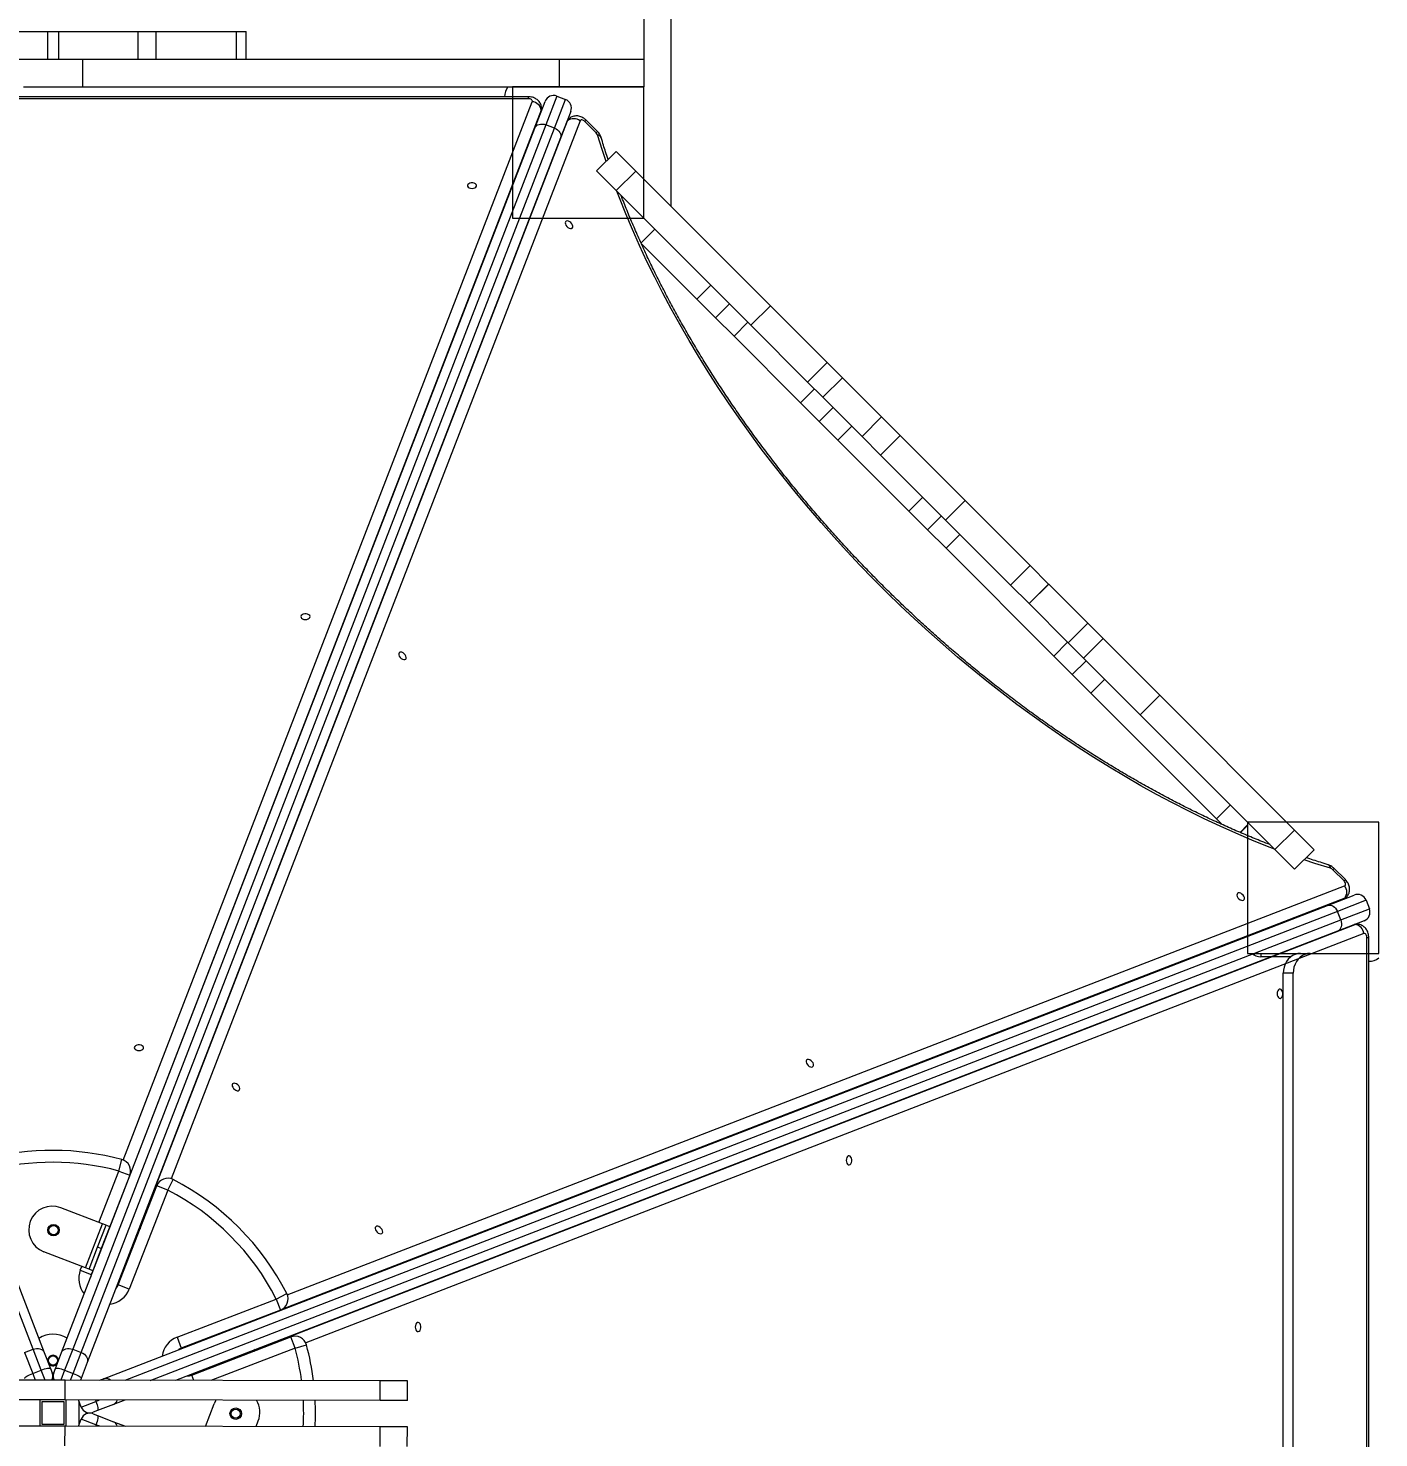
# Model space of a CAD drawing. Header units: millimetres. Extents: x -4688 to 6829, y -6350 to 4771.
# Drawn here: x -97 to 932, y 270 to 1343 of the extents above; entities that cross this region are included whole.
import ezdxf

# ---------------------------------------------------------------- set-up
doc = ezdxf.new("R2010")
doc.units = ezdxf.units.MM
for name, color, linetype in [('DIKOM_ОБЪЕКТ', 7, 'Continuous'), ('DIKOM_РАЗМЕР_ЗОНА', 7, 'Continuous'), ('DIKOM_РАЗМЕР_ОБЪЕКТА', 7, 'Continuous')]:
    doc.layers.add(name, color=color, linetype=linetype)
doc.styles.add('style1', font='arial.ttf', dxfattribs={"width": 0.8})
doc.dimstyles.new('1-50', dxfattribs={"dimtxt": 300, "dimasz": 200, "dimexe": 100, "dimexo": 0, "dimgap": 100, "dimtad": 1, "dimtxsty": 'style1', "dimcen": 200, "dimclrd": 7, "dimclre": 7, "dimclrt": 7, "dimadec": 1, "dimazin": 2, "dimtfac": 1, "dimtmove": 0, "dimatfit": 2, "dimfxl": 0, "dimlwd": 25, "dimlwe": 18, "dimarcsym": 0})

# ---------------------------------------------------------------- blocks, each defined once
blk = doc.blocks.new('*D9')
at = {"layer": 'Defpoints', "color": 0, "transparency": 16777216}
for p in [(2285.4, 2926.1), (233.7, -3329.7), (5655.6, -3329.7)]:
    blk.add_point(p, dxfattribs=at)
at = {"layer": 'DIKOM_РАЗМЕР_ОБЪЕКТА', "color": 7, "lineweight": 18, "transparency": 16777216}
for p, q in [((2285.4, 2926.1), (5755.6, 2926.1)), ((233.7, -3329.7), (5755.6, -3329.7))]:
    blk.add_line(p, q, dxfattribs=at)
at = {"layer": 'DIKOM_РАЗМЕР_ОБЪЕКТА', "color": 7, "lineweight": 25, "transparency": 16777216}
blk.add_line((5655.6, 2726.1), (5655.6, -3129.7), dxfattribs=at)
at = {"layer": 'DIKOM_РАЗМЕР_ОБЪЕКТА', "color": 7, "transparency": 16777216}
for points in [[(5622.2, 2726.1), (5688.9, 2726.1), (5655.6, 2926.1)], [(5622.2, -3129.7), (5688.9, -3129.7), (5655.6, -3329.7)]]:
    blk.add_solid(points, dxfattribs=at)
at = {"layer": 'DIKOM_РАЗМЕР_ОБЪЕКТА', "color": 7, "transparency": 16777216, "insert": (5402.4, -130.3), "char_height": 300, "attachment_point": 5, "rotation": 90, "style": 'style1'}
blk.add_mtext('6250', dxfattribs=at)
blk = doc.blocks.new('*D10')
at = {"layer": 'Defpoints', "color": 0, "transparency": 16777216}
for p in [(2960.1, 4771), (741.2, -5330.3), (6729.1, -5330.3)]:
    blk.add_point(p, dxfattribs=at)
at = {"layer": 'DIKOM_РАЗМЕР_ЗОНА', "color": 7, "lineweight": 18, "transparency": 16777216}
for p, q in [((2960.1, 4771), (6829.1, 4771)), ((741.2, -5330.3), (6829.1, -5330.3))]:
    blk.add_line(p, q, dxfattribs=at)
at = {"layer": 'DIKOM_РАЗМЕР_ЗОНА', "color": 7, "lineweight": 25, "transparency": 16777216}
blk.add_line((6729.1, 4571), (6729.1, -5130.3), dxfattribs=at)
at = {"layer": 'DIKOM_РАЗМЕР_ЗОНА', "color": 7, "transparency": 16777216}
for points in [[(6695.7, 4571), (6762.4, 4571), (6729.1, 4771)], [(6695.7, -5130.3), (6762.4, -5130.3), (6729.1, -5330.3)]]:
    blk.add_solid(points, dxfattribs=at)
at = {"layer": 'DIKOM_РАЗМЕР_ЗОНА', "color": 7, "transparency": 16777216, "insert": (6475.9, -93.8), "char_height": 300, "attachment_point": 5, "rotation": 90, "style": 'style1'}
blk.add_mtext('10100', dxfattribs=at)
blk = doc.blocks.new('*D11')
at = {"layer": 'Defpoints', "color": 0, "transparency": 16777216}
for p in [(3703.1, 2652.8), (-3188.4, -47.6), (-3188.4, -4921.8)]:
    blk.add_point(p, dxfattribs=at)
at = {"layer": 'DIKOM_РАЗМЕР_ОБЪЕКТА', "color": 7, "lineweight": 18, "transparency": 16777216}
for p, q in [((3703.1, 2652.8), (3703.1, -5021.8)), ((-3188.4, -47.6), (-3188.4, -5021.8))]:
    blk.add_line(p, q, dxfattribs=at)
at = {"layer": 'DIKOM_РАЗМЕР_ОБЪЕКТА', "color": 7, "lineweight": 25, "transparency": 16777216}
blk.add_line((3503.1, -4921.8), (-2988.4, -4921.8), dxfattribs=at)
at = {"layer": 'DIKOM_РАЗМЕР_ОБЪЕКТА', "color": 7, "transparency": 16777216}
for points in [[(-2988.4, -4888.4), (-2988.4, -4955.1), (-3188.4, -4921.8)], [(3503.1, -4888.4), (3503.1, -4955.1), (3703.1, -4921.8)]]:
    blk.add_solid(points, dxfattribs=at)
at = {"layer": 'DIKOM_РАЗМЕР_ОБЪЕКТА', "color": 7, "transparency": 16777216, "insert": (4.1, -4668.6), "char_height": 300, "attachment_point": 5, "style": 'style1'}
blk.add_mtext('6900', dxfattribs=at)
blk = doc.blocks.new('*D12')
at = {"layer": 'Defpoints', "color": 0, "transparency": 16777216}
for p in [(4937.7, 2926.1), (-4688.4, -671.1), (4937.7, -6249.8)]:
    blk.add_point(p, dxfattribs=at)
at = {"layer": 'DIKOM_РАЗМЕР_ЗОНА', "color": 7, "lineweight": 18, "transparency": 16777216}
for p, q in [((4937.7, 2926.1), (4937.7, -6349.8)), ((-4688.4, -671.1), (-4688.4, -6349.8))]:
    blk.add_line(p, q, dxfattribs=at)
at = {"layer": 'DIKOM_РАЗМЕР_ЗОНА', "color": 7, "lineweight": 25, "transparency": 16777216}
blk.add_line((-4488.4, -6249.8), (4737.7, -6249.8), dxfattribs=at)
at = {"layer": 'DIKOM_РАЗМЕР_ЗОНА', "color": 7, "transparency": 16777216}
for points in [[(-4488.4, -6216.4), (-4488.4, -6283.1), (-4688.4, -6249.8)], [(4737.7, -6216.4), (4737.7, -6283.1), (4937.7, -6249.8)]]:
    blk.add_solid(points, dxfattribs=at)
at = {"layer": 'DIKOM_РАЗМЕР_ЗОНА', "color": 7, "transparency": 16777216, "insert": (124.7, -5996.6), "char_height": 300, "attachment_point": 5, "style": 'style1'}
blk.add_mtext('9650', dxfattribs=at)

msp = doc.modelspace()

# ---------------------------------------------------------------- linework, layer by layer
at = {"layer": 'DIKOM_ОБЪЕКТ', "color": 7, "linetype": 'Continuous', "lineweight": 15}
for p, q in [((392.578, 1207.572), (392.578, 2270.271)), ((371.578, 1378.873), (371.578, 1319.873)), ((-143.097, 1340.873), (-82.641, 1340.873)), ((-82.641, 1340.873), (-82.641, 1319.873)), ((-82.641, 1340.873), (-74.204, 1340.873)), ((-74.204, 1340.873), (-74.204, 1319.873)), ((-74.204, 1340.873), (-13.748, 1340.873)), ((-13.748, 1340.873), (-13.748, 1319.873)), ((-13.748, 1340.873), (-0.011, 1340.873)), ((-0.011, 1340.873), (-0.011, 1319.873)), ((-0.011, 1340.873), (61.072, 1340.873)), ((61.072, 1340.873), (61.072, 1319.873)), ((61.072, 1340.873), (68.722, 1340.873)), ((68.722, 1319.873), (68.722, 1340.873)), ((-143.097, 1319.873), (-82.641, 1319.873)), ((-100.934, 1319.873), (-55.911, 1319.873)), ((-82.641, 1319.873), (-74.204, 1319.873)), ((-74.204, 1319.873), (-13.748, 1319.873)), ((-55.911, 1319.873), (-55.911, 1298.873)), ((-55.911, 1319.873), (307.166, 1319.873)), ((-13.748, 1319.873), (-0.011, 1319.873)), ((-0.011, 1319.873), (61.072, 1319.873)), ((61.072, 1319.873), (68.722, 1319.873)), ((307.166, 1319.873), (307.166, 1298.873)), ((307.166, 1319.873), (371.578, 1319.873)), ((371.578, 1319.873), (371.578, 1298.873)), ((-100.934, 1298.873), (-55.911, 1298.873)), ((-55.911, 1298.873), (307.166, 1298.873)), ((371.577, 1298.873), (271.577, 1298.873)), ((271.577, 1298.873), (271.577, 1198.873)), ((271.578, 1298.873), (271.578, 1291.164)), ((307.166, 1298.873), (371.567, 1298.873)), ((371.578, 1298.873), (371.567, 1298.873)), ((371.577, 1198.873), (371.577, 1298.873)), ((371.578, 1228.572), (371.578, 1298.873)), ((283.795, 1291.164), (-440.64, 1291.164)), ((283.795, 1289.693), (-440.64, 1289.693)), ((283.795, 1289.693), (283.795, 1291.164)), ((305.497, 1291.673), (297.061, 1269.852)), ((303.59, 1267.327), (312.026, 1289.149)), ((305.497, 1291.673), (312.026, 1289.149)), ((-24.85, 481.498), (286.715, 1287.428)), ((293.526, 1280.909), (-19.434, 471.37)), ((288.599, 1267.374), (296.444, 1287.668)), ((293.526, 1280.119), (293.526, 1280.909)), ((293.795, 1281.534), (293.795, 1282.324)), ((316.031, 1280.096), (308.186, 1259.802)), ((-93.463, 337.486), (-453.906, 1269.852)), ((-445.444, 1267.374), (-85.001, 335.008)), ((-71.844, 335.008), (288.599, 1267.374)), ((297.061, 1269.852), (-63.382, 337.486)), ((-56.853, 334.962), (303.59, 1267.327)), ((-10.09, 435.617), (313.587, 1272.88)), ((323.082, 1272.813), (11.671, 467.28)), ((303.59, 1267.327), (297.061, 1269.852)), ((313.587, 1272.88), (313.024, 1272.317)), ((313.925, 1273.644), (313.28, 1272.98)), ((314.455, 1274.23), (313.892, 1273.667)), ((327.761, 1273.394), (326.749, 1272.382)), ((335.293, 1263.838), (326.749, 1272.382)), ((336.305, 1264.849), (327.761, 1273.394)), ((308.186, 1259.802), (-52.257, 327.436)), ((336.305, 1264.849), (335.293, 1263.838)), ((350.549, 1249.6), (335.7, 1234.751)), ((350.566, 1249.583), (335.717, 1234.734)), ((350.549, 1249.6), (350.566, 1249.583)), ((350.566, 1249.583), (365.518, 1234.632)), ((335.7, 1234.751), (335.717, 1234.734)), ((335.717, 1234.734), (350.668, 1219.782)), ((365.518, 1234.632), (350.668, 1219.782)), ((365.518, 1234.632), (468.101, 1132.048)), ((350.668, 1219.782), (453.252, 1117.199)), ((271.577, 1198.873), (371.577, 1198.873)), ((361.291, 1198.873), (371.578, 1198.873)), ((380.089, 1190.362), (369.482, 1179.756)), ((369.665, 1179.573), (412.12, 1137.118)), ((370.446, 1177.873), (371.364, 1177.873)), ((422.726, 1147.724), (412.12, 1137.118)), ((412.12, 1137.118), (426.263, 1122.975)), ((436.869, 1133.581), (426.263, 1122.975)), ((468.101, 1132.048), (453.252, 1117.199)), ((468.101, 1132.048), (511.317, 1088.832)), ((426.263, 1122.975), (440.406, 1108.832)), ((451.012, 1119.438), (440.406, 1108.832)), ((453.252, 1117.199), (496.468, 1073.983)), ((440.406, 1108.832), (491.155, 1058.083)), ((511.317, 1088.832), (496.468, 1073.983)), ((511.317, 1088.832), (522.964, 1077.185)), ((496.468, 1073.983), (508.115, 1062.336)), ((522.964, 1077.185), (508.115, 1062.336)), ((522.964, 1077.185), (552.766, 1047.383)), ((501.761, 1068.689), (491.155, 1058.083)), ((491.155, 1058.083), (505.297, 1043.941)), ((515.903, 1054.547), (505.297, 1043.941)), ((515.904, 1054.547), (505.297, 1043.94)), ((508.115, 1062.336), (537.917, 1032.534)), ((505.297, 1043.941), (505.297, 1043.94)), ((505.297, 1043.94), (519.439, 1029.798)), ((552.766, 1047.383), (537.917, 1032.534)), ((552.784, 1047.365), (537.934, 1032.516)), ((552.766, 1047.383), (552.784, 1047.365)), ((552.784, 1047.365), (566.929, 1033.22)), ((530.046, 1040.405), (519.439, 1029.798)), ((537.917, 1032.534), (537.934, 1032.516)), ((537.934, 1032.516), (552.08, 1018.371)), ((566.929, 1033.22), (552.08, 1018.371)), ((566.929, 1033.22), (616.427, 983.722)), ((519.439, 1029.798), (573.594, 975.644)), ((552.08, 1018.371), (601.578, 968.873)), ((584.2, 986.251), (573.594, 975.644)), ((616.427, 983.722), (601.578, 968.873)), ((616.427, 983.722), (665.924, 934.225)), ((573.594, 975.644), (587.737, 961.501)), ((598.343, 972.108), (587.737, 961.501)), ((601.578, 968.873), (651.075, 919.376)), ((587.736, 961.501), (601.879, 947.359)), ((612.485, 957.966), (601.879, 947.359)), ((601.879, 947.359), (683.921, 865.317)), ((665.924, 934.225), (651.075, 919.376)), ((665.924, 934.225), (680.07, 920.079)), ((651.075, 919.376), (665.221, 905.23)), ((680.07, 920.079), (665.221, 905.23)), ((680.087, 920.062), (665.238, 905.213)), ((680.07, 920.079), (680.087, 920.062)), ((680.087, 920.062), (709.89, 890.26)), ((665.221, 905.23), (665.238, 905.213)), ((665.238, 905.213), (695.04, 875.41)), ((709.89, 890.26), (695.04, 875.41)), ((709.89, 890.26), (721.536, 878.613)), ((694.527, 875.923), (683.921, 865.317)), ((695.04, 875.41), (706.687, 863.764)), ((721.536, 878.613), (706.687, 863.764)), ((721.536, 878.613), (764.753, 835.397)), ((683.921, 865.317), (698.064, 851.174)), ((708.67, 861.78), (698.064, 851.174)), ((708.671, 861.78), (698.064, 851.173)), ((706.687, 863.764), (749.903, 820.547)), ((698.064, 851.174), (698.064, 851.173)), ((698.064, 851.173), (712.206, 837.031)), ((722.813, 847.638), (712.206, 837.031)), ((712.206, 837.031), (807.904, 741.333)), ((764.753, 835.397), (749.903, 820.547)), ((764.753, 835.397), (867.336, 732.813)), ((749.903, 820.547), (852.487, 717.964)), ((807.904, 741.333), (818.511, 751.94)), ((812.271, 736.967), (807.904, 741.333)), ((810.578, 737.842), (810.578, 738.66)), ((831.578, 736.741), (825.849, 731.013)), ((826.127, 730.895), (831.578, 736.346)), ((831.578, 738.873), (831.578, 728.568)), ((831.578, 738.873), (831.578, 638.873)), ((931.577, 738.873), (831.578, 738.873)), ((831.578, 738.873), (831.578, 638.873)), ((931.578, 738.873), (831.578, 738.873)), ((867.336, 732.813), (852.487, 717.964)), ((931.578, 738.873), (861.276, 738.873)), ((867.336, 732.813), (882.288, 717.861)), ((931.577, 638.873), (931.577, 738.873)), ((931.578, 638.873), (931.578, 738.873)), ((852.487, 717.964), (867.438, 703.012)), ((882.288, 717.861), (867.438, 703.012)), ((882.305, 717.844), (867.456, 702.995)), ((882.288, 717.861), (882.305, 717.844)), ((867.438, 703.012), (867.456, 702.995)), ((897.554, 703.601), (896.542, 702.589)), ((905.086, 694.045), (896.542, 702.589)), ((906.098, 695.056), (897.554, 703.601)), ((100.072, 379.001), (905.517, 690.378)), ((906.098, 695.056), (905.086, 694.045)), ((905.584, 680.882), (96.474, 368.089)), ((892.506, 675.482), (912.8, 683.327)), ((921.854, 679.322), (900.032, 670.886)), ((905.022, 680.32), (905.584, 680.882)), ((906.372, 681.188), (906.934, 681.75)), ((921.854, 679.322), (924.378, 672.793)), ((-39.859, 315.039), (892.506, 675.482)), ((900.032, 670.886), (-23.715, 313.775)), ((902.556, 664.357), (900.032, 670.886)), ((902.556, 664.357), (924.378, 672.793)), ((-4.392, 313.74), (902.556, 664.357)), ((900.078, 655.894), (14.931, 313.705)), ((76.332, 337.137), (913.613, 660.821)), ((920.373, 663.74), (900.078, 655.894)), ((913.613, 660.821), (912.823, 660.821)), ((915.028, 661.091), (914.239, 661.091)), ((920.132, 654.01), (114.099, 342.406)), ((922.397, -73.345), (922.397, 651.091)), ((922.397, 651.091), (923.869, 651.091)), ((923.869, -73.345), (923.869, 651.091)), ((831.578, 638.873), (931.577, 638.873)), ((831.578, 638.873), (931.578, 638.873)), ((841.578, 638.873), (841.578, 636.295)), ((864.53, 636.292), (841.796, 636.292)), ((923.869, 638.873), (931.578, 638.873)), ((866.324, 623.873), (858.824, 623.873)), ((858.824, -46.127), (858.824, 623.873)), ((866.324, -46.127), (866.324, 623.873)), ((-43.448, 434.069), (-28.253, 473.166)), ((-28.253, 473.166), (-25.889, 481.85)), ((-28.253, 473.166), (-19.864, 469.906)), ((-19.864, 469.906), (-41.587, 414.014)), ((-28.683, 386.485), (0.642, 461.936)), ((9.03, 458.676), (0.642, 461.936)), ((9.03, 458.676), (13.151, 466.677)), ((9.03, 458.676), (-20.295, 383.224)), ((-40.68, 432.999), (-72.393, 445.259)), ((-30.159, 443.418), (-30.159, 442.838)), ((-53.661, 399.421), (-40.68, 432.999)), ((-44.372, 415.129), (-37.882, 431.918)), ((-35.084, 430.836), (-41.574, 414.047)), ((-37.882, 431.918), (-40.68, 432.999)), ((-37.882, 431.918), (-35.084, 430.836)), ((-10.653, 435.054), (-10.09, 435.617)), ((-9.353, 436.219), (-10.09, 435.617)), ((-53.661, 399.421), (-85.374, 411.681)), ((-50.863, 398.34), (-44.372, 415.129)), ((-41.574, 414.047), (-48.065, 397.258)), ((-41.574, 414.047), (-44.372, 415.129)), ((-57.578, 397.715), (-56.489, 400.515)), ((-57.578, 397.715), (-49.189, 394.454)), ((-50.863, 398.34), (-53.661, 399.421)), ((-48.065, 397.258), (-50.863, 398.34)), ((-48.095, 397.269), (-49.189, 394.454)), ((-20.295, 383.224), (-28.683, 386.485)), ((16.137, 346.661), (91.694, 375.714)), ((91.694, 375.714), (99.71, 379.806)), ((91.694, 375.714), (94.924, 367.314)), ((94.924, 367.314), (19.367, 338.261)), ((63.216, 355.122), (63.935, 355.164)), ((68.125, 357.009), (67.759, 356.643)), ((16.137, 346.661), (19.367, 338.261)), ((27.263, 317.727), (102.82, 346.78)), ((106.05, 338.379), (102.82, 346.78)), ((-99.992, 334.962), (-93.463, 337.486)), ((-99.992, 334.962), (-93.863, 319.108)), ((-87.334, 321.632), (-93.463, 337.486)), ((-85.001, 335.008), (-80.302, 322.854)), ((-76.543, 322.854), (-71.844, 335.008)), ((-63.382, 337.486), (-69.511, 321.632)), ((-63.382, 337.486), (-56.853, 334.962)), ((-62.982, 319.108), (-56.853, 334.962)), ((106.05, 338.379), (41.756, 313.657)), ((75.542, 337.137), (76.332, 337.137)), ((76.332, 337.137), (77.412, 337.01)), ((106.05, 338.379), (114.743, 340.712)), ((-80.302, 322.854), (-79.004, 319.497)), ((-77.841, 319.497), (-76.543, 322.854)), ((-52.257, 327.436), (-56.956, 315.281)), ((-69.159, 313.857), (-108.377, 313.927)), ((-93.863, 319.108), (-87.334, 321.632)), ((-93.863, 319.108), (-91.849, 313.897)), ((-84.339, 313.884), (-87.334, 321.632)), ((-69.511, 321.632), (-72.514, 313.863)), ((-69.511, 321.632), (-62.982, 319.108)), ((-69.186, 298.857), (-69.159, 313.857)), ((170.841, 313.425), (-69.159, 313.857)), ((-65.015, 313.849), (-62.982, 319.108)), ((-56.956, 315.281), (-57.515, 313.836)), ((-43.039, 313.81), (-39.859, 315.039)), ((28.819, 313.68), (27.263, 317.727)), ((170.814, 298.425), (170.841, 313.425)), ((191.622, 313.387), (170.841, 313.425)), ((191.595, 298.387), (191.622, 313.387)), ((-69.186, 298.857), (-108.404, 298.927)), ((-88.404, 298.891), (-88.44, 278.891)), ((-86.907, 297.388), (-86.938, 280.388)), ((-69.907, 297.358), (-86.907, 297.388)), ((-69.938, 280.358), (-69.907, 297.358)), ((170.814, 298.425), (-69.186, 298.857)), ((-68.44, 278.855), (-68.404, 298.855)), ((-56.851, 293.46), (-58.931, 298.838)), ((-58.438, 280.182), (-58.407, 297.483)), ((-56.851, 293.46), (-45.664, 297.785)), ((-44.442, 290.752), (-47.798, 289.455)), ((-46.062, 298.815), (-45.664, 297.785)), ((-45.664, 297.785), (-43.014, 298.809)), ((-32.287, 295.451), (-44.442, 290.752)), ((-23.69, 298.775), (-32.287, 295.451)), ((37.751, 278.664), (44.385, 295.824)), ((191.595, 298.387), (170.814, 298.425)), ((-86.938, 280.388), (-69.938, 280.358)), ((-58.958, 278.838), (-56.851, 284.286)), ((-45.664, 279.961), (-56.851, 284.286)), ((-47.798, 288.291), (-44.442, 286.994)), ((-45.664, 279.961), (-46.107, 278.815)), ((-42.682, 278.809), (-45.664, 279.961)), ((-44.442, 286.994), (-32.287, 282.295)), ((-32.287, 282.295), (-23.179, 278.774)), ((76.321, 278.595), (77.964, 282.844)), ((-69.222, 278.857), (-108.44, 278.927)), ((-69.249, 263.857), (-69.222, 278.857)), ((170.778, 278.425), (-69.222, 278.857)), ((170.751, 263.425), (170.778, 278.425)), ((191.559, 278.387), (170.778, 278.425)), ((191.532, 263.387), (191.559, 278.387))]:
    msp.add_line(p, q, dxfattribs=at)
at = {"layer": 'DIKOM_ОБЪЕКТ', "color": 7, "linetype": 'Continuous', "lineweight": 15, "flags": 128}
for points in [[(286.715, 1287.428), (286.795, 1287.839), (286.724, 1288.251), (286.505, 1288.642), (286.149, 1288.994), (285.673, 1289.288), (285.103, 1289.509), (284.466, 1289.646), (283.795, 1289.693)], [(293.795, 1282.323), (293.79, 1282.125), (293.526, 1280.909)], [(293.526, 1280.119), (293.79, 1281.335), (293.795, 1281.534)], [(288.599, 1267.374), (289.101, 1268.301), (289.836, 1269.096), (290.773, 1269.727), (291.878, 1270.171), (293.108, 1270.411), (294.415, 1270.437), (295.75, 1270.248), (297.061, 1269.852)], [(303.59, 1267.327), (304.827, 1266.739), (305.942, 1265.981), (306.892, 1265.082), (307.641, 1264.078), (308.16, 1263.006), (308.429, 1261.908), (308.438, 1260.826), (308.186, 1259.802)], [(313.892, 1273.667), (313.655, 1273.406), (313.024, 1272.317)], [(313.587, 1272.88), (314.217, 1273.969), (314.458, 1274.233)], [(326.749, 1272.382), (326.234, 1272.83), (325.678, 1273.188), (325.111, 1273.436), (324.563, 1273.562), (324.062, 1273.559), (323.634, 1273.428), (323.301, 1273.175), (323.082, 1272.813)], [(342.881, 1241.933), (340.128, 1250.187), (336.375, 1262.113)], [(240.854, 1221.412), (241.99, 1221.528), (243.004, 1221.864), (243.784, 1222.384), (244.247, 1223.032), (244.342, 1223.736), (244.059, 1224.421), (243.429, 1225.013), (242.52, 1225.447), (241.43, 1225.676), (240.278, 1225.676), (239.188, 1225.447), (238.279, 1225.013), (237.649, 1224.421), (237.366, 1223.736), (237.461, 1223.032), (237.924, 1222.384), (238.704, 1221.864), (239.717, 1221.528), (240.854, 1221.412)], [(852.13, 718.32), (846.87, 720.357), (834.806, 725.217), (822.725, 730.347), (810.635, 735.743), (798.544, 741.403), (786.457, 747.323), (774.383, 753.499), (762.329, 759.929), (750.302, 766.607), (738.31, 773.53), (726.359, 780.694), (714.456, 788.094), (702.609, 795.727), (690.825, 803.587), (679.112, 811.669), (667.475, 819.97), (655.922, 828.483), (644.46, 837.205), (633.096, 846.129), (621.836, 855.25), (610.688, 864.562), (599.658, 874.061), (588.752, 883.741), (577.978, 893.595), (567.342, 903.617), (556.849, 913.803), (546.507, 924.145), (536.322, 934.637), (526.299, 945.274), (516.445, 956.048), (506.766, 966.953), (497.267, 977.983), (487.954, 989.132), (478.833, 1000.391), (469.909, 1011.755), (461.188, 1023.217), (452.674, 1034.77), (444.374, 1046.407), (436.291, 1058.121), (428.431, 1069.905), (420.799, 1081.752), (413.398, 1093.654), (406.234, 1105.605), (399.311, 1117.598), (392.633, 1129.625), (386.204, 1141.679), (380.027, 1153.753), (374.107, 1165.839), (368.447, 1177.931), (363.051, 1190.021), (357.921, 1202.101), (353.061, 1214.166), (351.025, 1219.426)], [(314.771, 1191.141), (315.71, 1190.845), (316.548, 1190.859), (317.193, 1191.182), (317.576, 1191.778), (317.655, 1192.583), (317.421, 1193.509), (316.9, 1194.457), (316.148, 1195.324), (315.247, 1196.015), (314.295, 1196.456), (313.394, 1196.599), (312.642, 1196.429), (312.121, 1195.963), (311.887, 1195.253), (311.966, 1194.375), (312.348, 1193.425), (312.994, 1192.505), (313.831, 1191.715), (314.771, 1191.141)], [(113.951, 893.149), (115.087, 893.265), (116.1, 893.601), (116.881, 894.121), (117.344, 894.769), (117.439, 895.473), (117.156, 896.158), (116.526, 896.75), (115.617, 897.184), (114.527, 897.413), (113.375, 897.413), (112.285, 897.184), (111.376, 896.75), (110.746, 896.158), (110.463, 895.473), (110.558, 894.769), (111.021, 894.121), (111.801, 893.601), (112.814, 893.265), (113.951, 893.149)], [(187.868, 862.878), (188.807, 862.582), (189.645, 862.596), (190.29, 862.919), (190.673, 863.515), (190.752, 864.32), (190.518, 865.246), (189.997, 866.194), (189.245, 867.061), (188.344, 867.752), (187.392, 868.193), (186.491, 868.336), (185.739, 868.166), (185.218, 867.7), (184.984, 866.99), (185.063, 866.112), (185.445, 865.162), (186.09, 864.242), (186.928, 863.452), (187.868, 862.878)], [(894.818, 703.671), (882.891, 707.424), (874.637, 710.177)], [(905.517, 690.378), (905.879, 690.597), (906.132, 690.93), (906.264, 691.358), (906.267, 691.859), (906.14, 692.407), (905.892, 692.974), (905.535, 693.529), (905.086, 694.045)], [(826.41, 684.631), (825.471, 684.927), (824.633, 684.913), (823.988, 684.591), (823.605, 683.995), (823.527, 683.19), (823.761, 682.263), (824.282, 681.315), (825.033, 680.449), (825.934, 679.757), (826.887, 679.316), (827.788, 679.173), (828.539, 679.344), (829.06, 679.809), (829.294, 680.52), (829.216, 681.397), (828.833, 682.348), (828.188, 683.268), (827.35, 684.057), (826.41, 684.631)], [(905.022, 680.32), (906.11, 680.95), (906.372, 681.188)], [(906.942, 681.758), (906.673, 681.513), (905.584, 680.882)], [(892.506, 675.482), (893.53, 675.733), (894.612, 675.724), (895.71, 675.455), (896.782, 674.936), (897.787, 674.187), (898.685, 673.237), (899.443, 672.123), (900.032, 670.886)], [(902.556, 664.357), (902.952, 663.046), (903.141, 661.711), (903.115, 660.404), (902.876, 659.174), (902.432, 658.069), (901.8, 657.131), (901.006, 656.397), (900.078, 655.894)], [(914.239, 661.091), (914.04, 661.086), (912.823, 660.821)], [(913.613, 660.821), (914.83, 661.086), (915.031, 661.091)], [(922.397, 651.091), (922.35, 651.762), (922.213, 652.398), (921.992, 652.969), (921.698, 653.444), (921.347, 653.801), (920.955, 654.02), (920.543, 654.091), (920.132, 654.01)], [(871.815, 638.873), (869.783, 638.688), (867.801, 638.139), (865.917, 637.238), (864.179, 636.008), (862.629, 634.48), (861.305, 632.69), (860.24, 630.683), (859.46, 628.508), (858.984, 626.22), (858.824, 623.873)], [(879.315, 638.873), (877.283, 638.688), (875.301, 638.139), (873.417, 637.238), (871.679, 636.008), (870.129, 634.48), (868.805, 632.69), (867.74, 630.683), (866.96, 628.508), (866.484, 626.22), (866.324, 623.873)], [(854.116, 608.149), (854.232, 607.013), (854.569, 606), (855.089, 605.219), (855.736, 604.757), (856.44, 604.661), (857.125, 604.944), (857.717, 605.574), (858.151, 606.484), (858.381, 607.573), (858.381, 608.726), (858.151, 609.815), (857.717, 610.724), (857.125, 611.355), (856.44, 611.638), (855.736, 611.542), (855.089, 611.08), (854.569, 610.299), (854.232, 609.286), (854.116, 608.149)], [(-12.952, 564.886), (-11.816, 565.002), (-10.803, 565.338), (-10.022, 565.858), (-9.559, 566.506), (-9.464, 567.21), (-9.747, 567.895), (-10.377, 568.487), (-11.287, 568.921), (-12.376, 569.15), (-13.528, 569.15), (-14.618, 568.921), (-15.527, 568.487), (-16.158, 567.895), (-16.44, 567.21), (-16.345, 566.506), (-15.882, 565.858), (-15.102, 565.338), (-14.089, 565.002), (-12.952, 564.886)], [(498.147, 557.728), (497.208, 558.024), (496.37, 558.01), (495.725, 557.688), (495.342, 557.092), (495.264, 556.287), (495.498, 555.36), (496.018, 554.412), (496.77, 553.545), (497.671, 552.854), (498.624, 552.413), (499.525, 552.27), (500.276, 552.441), (500.797, 552.906), (501.031, 553.616), (500.953, 554.494), (500.57, 555.445), (499.925, 556.364), (499.087, 557.154), (498.147, 557.728)], [(60.965, 534.615), (61.904, 534.319), (62.742, 534.333), (63.387, 534.656), (63.77, 535.252), (63.848, 536.057), (63.615, 536.983), (63.094, 537.931), (62.342, 538.798), (61.441, 539.489), (60.488, 539.93), (59.587, 540.073), (58.836, 539.903), (58.315, 539.437), (58.081, 538.727), (58.16, 537.849), (58.542, 536.899), (59.187, 535.979), (60.025, 535.189), (60.965, 534.615)], [(525.853, 481.246), (525.969, 480.11), (526.306, 479.097), (526.826, 478.316), (527.473, 477.853), (528.177, 477.758), (528.862, 478.041), (529.454, 478.671), (529.888, 479.581), (530.118, 480.67), (530.118, 481.822), (529.888, 482.912), (529.454, 483.821), (528.862, 484.452), (528.177, 484.734), (527.473, 484.639), (526.826, 484.176), (526.306, 483.396), (525.969, 482.383), (525.853, 481.246)], [(-30.858, 441.618), (-30.679, 441.864), (-30.159, 442.838)], [(-10.415, 433.488), (-10.36, 434.568), (-10.09, 435.617)], [(169.884, 430.825), (168.945, 431.121), (168.107, 431.107), (167.462, 430.785), (167.079, 430.189), (167.001, 429.384), (167.234, 428.457), (167.755, 427.509), (168.507, 426.642), (169.408, 425.951), (170.361, 425.51), (171.262, 425.367), (172.013, 425.538), (172.534, 426.003), (172.768, 426.713), (172.689, 427.591), (172.307, 428.541), (171.662, 429.461), (170.824, 430.251), (169.884, 430.825)], [(-49.189, 394.454), (-49.664, 392.755), (-49.747, 392.167)], [(66.37, 356.334), (66.71, 356.373), (67.759, 356.643)], [(197.59, 354.343), (197.706, 353.207), (198.043, 352.193), (198.563, 351.413), (199.21, 350.95), (199.914, 350.855), (200.599, 351.138), (201.191, 351.768), (201.625, 352.677), (201.855, 353.767), (201.855, 354.919), (201.625, 356.009), (201.191, 356.918), (200.599, 357.548), (199.914, 357.831), (199.21, 357.736), (198.563, 357.273), (198.043, 356.493), (197.706, 355.48), (197.59, 354.343)], [(-93.463, 337.486), (-92.152, 337.882), (-90.817, 338.071), (-89.51, 338.045), (-88.28, 337.806), (-87.175, 337.362), (-86.237, 336.73), (-85.503, 335.936), (-85.001, 335.008)], [(-71.844, 335.008), (-71.342, 335.936), (-70.607, 336.73), (-69.67, 337.362), (-68.565, 337.806), (-67.335, 338.045), (-66.027, 338.071), (-64.693, 337.882), (-63.382, 337.486)], [(-56.853, 334.962), (-55.616, 334.373), (-54.501, 333.615), (-53.551, 332.717), (-52.802, 331.712), (-52.283, 330.64), (-52.014, 329.542), (-52.005, 328.46), (-52.257, 327.436)], [(19.367, 338.261), (17.791, 337.469), (17.299, 337.135)], [(74.499, 335.89), (75.358, 336.617), (76.332, 337.137)], [(-87.334, 321.632), (-86.051, 322.099), (-84.797, 322.499), (-83.622, 322.815), (-82.57, 323.035), (-81.682, 323.152), (-80.991, 323.16), (-80.525, 323.059), (-80.302, 322.854)], [(-76.543, 322.854), (-76.32, 323.059), (-75.854, 323.16), (-75.163, 323.152), (-74.275, 323.035), (-73.223, 322.815), (-72.048, 322.499), (-70.794, 322.099), (-69.511, 321.632)], [(-99.889, 315.281), (-99.862, 315.584), (-99.585, 315.972), (-99.068, 316.43), (-98.333, 316.942), (-97.406, 317.486), (-96.324, 318.043), (-95.127, 318.59), (-93.863, 319.108)], [(-62.982, 319.108), (-61.718, 318.59), (-60.521, 318.043), (-59.439, 317.486), (-58.512, 316.942), (-57.777, 316.43), (-57.26, 315.972), (-56.983, 315.584), (-56.956, 315.281)], [(-45.664, 297.785), (-45.196, 296.501), (-44.797, 295.248), (-44.481, 294.073), (-44.26, 293.021), (-44.144, 292.132), (-44.136, 291.442), (-44.236, 290.976), (-44.442, 290.752)], [(45.773, 298.65), (45.48, 298.148), (44.385, 295.824)], [(-44.442, 286.994), (-44.236, 286.77), (-44.136, 286.304), (-44.144, 285.614), (-44.26, 284.726), (-44.481, 283.674), (-44.797, 282.498), (-45.196, 281.245), (-45.664, 279.961)]]:
    msp.add_lwpolyline(points, dxfattribs=at)
at = {"layer": 'DIKOM_ОБЪЕКТ', "color": 7, "linetype": 'Continuous', "lineweight": 15}
for centre, radius in [((-77.951, 428.11), 4.4), ((-77.951, 428.11), 3.5), ((-78.35, 328.873), 3.5), ((60.814, 288.401), 4.4), ((60.814, 288.401), 3.5)]:
    msp.add_circle(centre, radius, dxfattribs=at)
for centre, radius, start, end in [((279.578, 1290.873), 14, 145.150095, 178.808677), ((302.973, 1285.144), 7, 68.864011, 158.864011), ((309.502, 1282.62), 7, 338.864011, 68.864011), ((286.11, 1279.979), 7.473, 7.146621, 85.36281), ((318.293, 1266.898), 7.611, 51.001277, 128.193324), ((332.316, 1260.768), 4.277, 18.334533, 45.870455), ((336.218, 1258.932), 3.185, 23.644029, 87.163364), ((891.637, 703.513), 3.185, 2.836272, 66.359112), ((893.472, 699.611), 4.277, 44.129545, 71.665467), ((899.603, 685.588), 7.611, 321.806676, 38.998723), ((915.324, 676.798), 7, 21.135989, 111.135989), ((917.849, 670.269), 7, 291.135989, 21.135989), ((912.683, 653.406), 7.473, 4.63719, 82.853379), ((841.641, 646.934), 10.643, 229.236342, 270.836769), ((839.578, 630.873), 8, 90, 117.43802), ((923.578, 646.873), 14, 271.191323, 304.849905), ((-78.422, 288.873), 200, 74.771489, 105.022315), ((-78.422, 288.873), 191, 74.771489, 105.022315), ((-28.253, 473.166), 9, 338.760913, 74.771489), ((9.03, 458.676), 9, 62.750337, 158.760913), ((-78.422, 288.873), 200, 27.043467, 62.750337), ((-78.422, 288.873), 191, 27.043467, 62.750337), ((-78.883, 428.47), 18, 68.864011, 158.864011), ((-78.883, 428.47), 18, 158.864011, 248.864011), ((-5.093, 433.106), 5.891, 160.685421, 188.825948), ((-40.8, 391.194), 18, 158.760913, 219.974718), ((-37.072, 389.745), 9, 316.180939, 338.760913), ((-37.072, 389.745), 18, 276.336718, 338.760913), ((91.694, 375.714), 9, 291.032891, 27.043467), ((-78.35, 328.873), 20, 57.747331, 122.644941), ((22.598, 329.86), 18, 111.032891, 172.246696), ((106.05, 338.379), 9, 15.022315, 111.032891), ((-78.35, 328.873), 4, 89.896902, 197.169894), ((-78.35, 328.873), 4, 354.276357, 89.896902), ((77.765, 331.88), 5.708, 112.925127, 141.593841), ((-78.422, 288.873), 191, 7.41793, 15.022315), ((-78.422, 288.873), 200, 7.077658, 15.022315), ((-78.35, 328.873), 4, 205.102084, 323.451665), ((-85.533, 316.973), 7, 333.726782, 21.135989), ((-71.312, 316.973), 7, 158.864011, 206.300641), ((-38.284, 310.064), 5.218, 45.634693, 107.573616), ((24.033, 326.127), 9, 268.452917, 291.032891), ((-50.322, 295.984), 7, 201.135989, 291.135989), ((-34.256, 299.966), 4.925, 293.558237, 346.128373), ((61.175, 289.334), 18, 338.864011, 30.961185), ((-78.422, 288.873), 191, 356.895751, 2.898053), ((-78.422, 288.873), 200, 357.030918, 2.762886), ((-50.322, 281.762), 7, 68.864011, 158.864011), ((-34.339, 277.703), 5.03, 12.426294, 65.925385)]:
    msp.add_arc(centre, radius, start, end, dxfattribs=at)
for points, knots in [([(293.78, 1282.321), (293.785, 1282.376), (293.839, 1282.962), (293.638, 1284.067), (293.188, 1285.548), (292.46, 1286.885), (291.529, 1288.062), (290.406, 1289.073), (289.106, 1289.91), (287.636, 1290.559), (286.011, 1290.997), (284.704, 1291.153), (283.957, 1291.162), (283.795, 1291.164)], [0, 0, 0, 0, 0.01125484, 0.11913276, 0.2232525, 0.32495905, 0.42571705, 0.52711704, 0.63087975, 0.73858564, 0.85102637, 0.96776644, 1, 1, 1, 1]), ([(327.761, 1273.394), (327.464, 1273.673), (326.714, 1274.379), (325.386, 1275.282), (323.818, 1276.033), (322.234, 1276.495), (320.645, 1276.681), (319.086, 1276.59), (317.586, 1276.231), (316.199, 1275.598), (315.143, 1274.918), (314.645, 1274.377), (314.489, 1274.208)], [0, 0, 0, 0, 0.08130066, 0.20553638, 0.32005327, 0.43153729, 0.53941034, 0.6446205, 0.74825519, 0.85108478, 0.95360895, 1, 1, 1, 1]), ([(339.135, 1260.208), (338.986, 1260.639), (338.654, 1261.594), (337.866, 1262.991), (337.033, 1264.095), (336.467, 1264.682), (336.305, 1264.849)], [0, 0, 0, 0, 0.2509025, 0.557352757, 0.873777731, 1, 1, 1, 1]), ([(344.483, 1243.534), (344.144, 1244.524), (342.603, 1249.032), (340.855, 1254.585), (339.461, 1259.144), (339.135, 1260.208)], [0, 0, 0, 0, 0.17744536, 0.80793659, 1, 1, 1, 1]), ([(848.759, 721.692), (846.656, 722.499), (840.819, 724.741), (831.22, 728.682), (819.973, 733.489), (808.716, 738.542), (797.454, 743.824), (786.196, 749.335), (774.945, 755.071), (763.71, 761.031), (752.495, 767.21), (741.306, 773.606), (730.151, 780.215), (719.034, 787.033), (707.962, 794.057), (696.941, 801.284), (685.977, 808.709), (675.076, 816.328), (664.243, 824.138), (653.485, 832.134), (642.807, 840.312), (632.215, 848.667), (621.714, 857.195), (611.312, 865.892), (601.012, 874.753), (590.821, 883.772), (580.744, 892.946), (570.787, 902.269), (560.954, 911.737), (551.252, 921.343), (541.685, 931.084), (532.259, 940.953), (522.979, 950.945), (513.849, 961.056), (504.875, 971.279), (496.061, 981.609), (487.413, 992.041), (478.934, 1002.568), (470.629, 1013.186), (462.504, 1023.888), (454.561, 1034.669), (446.806, 1045.522), (439.242, 1056.443), (431.874, 1067.424), (424.706, 1078.461), (417.741, 1089.546), (410.982, 1100.675), (404.435, 1111.841), (398.101, 1123.038), (391.985, 1134.26), (386.09, 1145.5), (380.419, 1156.754), (374.973, 1168.014), (369.759, 1179.274), (364.773, 1190.53), (360.039, 1201.772), (356.579, 1210.285), (354.775, 1215.041), (354.387, 1216.063)], [0, 0, 0, 0, 0.01025816, 0.02848334, 0.04670946, 0.06493657, 0.08316468, 0.1013938, 0.11962394, 0.13785508, 0.15608722, 0.17432032, 0.19255437, 0.21078932, 0.22902514, 0.2472618, 0.26549924, 0.28373743, 0.3019763, 0.32021582, 0.33845592, 0.35669656, 0.37493769, 0.39317923, 0.41142114, 0.42966337, 0.44790584, 0.46614851, 0.48439132, 0.5026342, 0.52087709, 0.53911994, 0.55736266, 0.5756052, 0.5938475, 0.6120895, 0.63033115, 0.64857238, 0.66681314, 0.68505336, 0.70329301, 0.721532, 0.73977031, 0.75800786, 0.77624462, 0.79448053, 0.81271554, 0.83094961, 0.8491827, 0.86741478, 0.88564581, 0.90387576, 0.92210461, 0.94033235, 0.95855898, 0.97678449, 0.99500889, 1, 1, 1, 1]), ([(892.913, 706.431), (890.974, 707.025), (885.425, 708.724), (879.85, 710.565), (876.223, 711.763)], [0, 0, 0, 0, 0.34938591, 1, 1, 1, 1]), ([(897.554, 703.601), (897.257, 703.88), (896.507, 704.586), (895.185, 705.482), (893.904, 706.106), (893.144, 706.355), (892.913, 706.431)], [0, 0, 0, 0, 0.22098032, 0.55866086, 0.86546981, 1, 1, 1, 1]), ([(906.936, 681.78), (907.251, 682.117), (907.919, 682.833), (908.637, 684.142), (909.135, 685.576), (909.364, 687.057), (909.341, 688.557), (909.07, 690.062), (908.55, 691.561), (907.771, 693.027), (906.92, 694.196), (906.308, 694.836), (906.098, 695.056)], [0, 0, 0, 0, 0.09336345, 0.19824632, 0.3003205, 0.40105543, 0.50203093, 0.60499025, 0.71165412, 0.82311691, 0.93917793, 1, 1, 1, 1]), ([(905.548, 680.523), (905.788, 680.68), (906.097, 680.882), (906.33, 681.164), (906.382, 681.227)], [0, 0, 0, 0, 0.77780807, 1, 1, 1, 1]), ([(923.869, 651.091), (923.856, 651.501), (923.824, 652.534), (923.52, 654.114), (922.939, 655.753), (922.142, 657.199), (921.145, 658.454), (919.973, 659.491), (918.654, 660.297), (917.222, 660.828), (915.994, 661.092), (915.26, 661.061), (915.033, 661.051)], [0, 0, 0, 0, 0.08180038, 0.20590178, 0.32021237, 0.43160879, 0.53952238, 0.64482251, 0.74854883, 0.85145779, 0.95405079, 1, 1, 1, 1]), ([(-31.918, 438.892), (-31.772, 439.032), (-31.614, 439.185), (-31.502, 439.372), (-31.492, 439.388)], [0, 0, 0, 0, 0.918612672, 1, 1, 1, 1]), ([(-12.132, 431.229), (-12.158, 431.019), (-12.243, 430.333), (-12.155, 429.645), (-12.094, 429.167)], [0, 0, 0, 0, 0.30507076, 1, 1, 1, 1]), ([(72.184, 335.839), (71.923, 335.658), (71.324, 335.244), (70.847, 334.693), (70.578, 334.382)], [0, 0, 0, 0, 0.43669929, 1, 1, 1, 1])]:
    msp.add_open_spline(points, degree=3, knots=knots, dxfattribs=at)

# ---------------------------------------------------------------- dimensions: what is measured, and where the dimension line sits
at = {"layer": 'DIKOM_РАЗМЕР_ЗОНА'}
dim = msp.add_linear_dim(base=(6729.076, -5330.338), p1=(2960.09, 4770.953), p2=(741.185, -5330.338), angle=90, text='10100', dimstyle='1-50', dxfattribs=at)
dim.commit()
dim.dimension.update_dxf_attribs({"geometry": '*D10', "text_midpoint": (6729.076, -93.775), "dimtype": 160})
dim = msp.add_linear_dim(base=(4937.725, -6249.775), p1=(-4688.422, -671.127), p2=(4937.725, 2926.075), text='9650', dimstyle='1-50', dxfattribs=at)
dim.commit()
dim.dimension.update_dxf_attribs({"geometry": '*D12', "text_midpoint": (124.651, -6249.775), "dimtype": 160})
at = {"layer": 'DIKOM_РАЗМЕР_ОБЪЕКТА'}
dim = msp.add_linear_dim(base=(5655.576, -3329.729), p1=(2285.35, 2926.075), p2=(233.685, -3329.729), angle=90, text='6250', dimstyle='1-50', dxfattribs=at)
dim.commit()
dim.dimension.update_dxf_attribs({"geometry": '*D9', "text_midpoint": (5655.576, -130.275), "dimtype": 160})
dim = msp.add_linear_dim(base=(-3188.422, -4921.775), p1=(3703.085, 2652.764), p2=(-3188.422, -47.627), text='6900', dimstyle='1-50', dxfattribs=at)
dim.commit()
dim.dimension.update_dxf_attribs({"geometry": '*D11', "text_midpoint": (4.076, -4921.775), "dimtype": 160})

doc.saveas('drawing.dxf')
